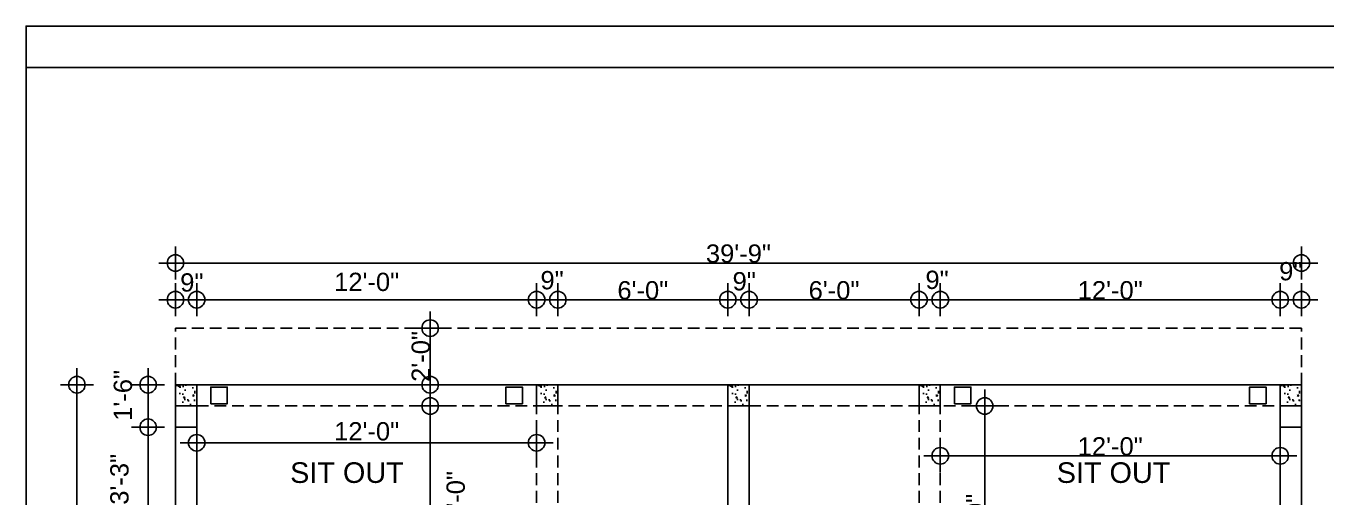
# Model space of a CAD drawing. Header units: inches. Extents: x 171009 to 352533, y -79956 to -38287.
# Drawn here: x 171009 to 171560, y -39819 to -39619 of the extents above; entities that cross this region are included whole.
import ezdxf

# ---------------------------------------------------------------- set-up
doc = ezdxf.new("R2010")
doc.units = ezdxf.units.IN
doc.header["$LTSCALE"] = 20
doc.header["$MEASUREMENT"] = 0
doc.header["$PDMODE"] = 34
doc.header["$PDSIZE"] = 5
doc.linetypes.add('HIDDEN', pattern=[0.375, 0.25, -0.125])
doc.linetypes.add('HIDDEN2', pattern=[0.1875, 0.125, -0.0625])
doc.layers.get('0').update_dxf_attribs({"linetype": 'CONTINUOUS'})
doc.layers.get('Defpoints').update_dxf_attribs({"linetype": 'CONTINUOUS'})
for name, color, linetype in [('AREA', 3, 'CONTINUOUS'), ('border', 230, 'CONTINUOUS'), ('COLUMN', 31, 'CONTINUOUS'), ('DIMLINE', 254, 'CONTINUOUS'), ('HATCH', 8, 'CONTINUOUS'), ('text', 2, 'CONTINUOUS'), ('wall', 13, 'CONTINUOUS')]:
    doc.layers.add(name, color=color, linetype=linetype)
doc.layers.add('correct', color=230, linetype='CONTINUOUS', plot=False)
doc.styles.add('style5', font='arial_B.ttf')
doc.styles.add('TEXTM', font='arial_B.ttf')
doc.dimstyles.new('ARCH_96_0', dxfattribs={"dimtxt": 7.75, "dimasz": 3.5, "dimexe": 0.25, "dimexo": 0, "dimgap": 0, "dimtad": 1, "dimzin": 15, "dimdsep": 46, "dimlunit": 4, "dimtxsty": 'TEXTM', "dimblk": 'BLK', "dimcen": 0, "dimdle": 0.09375, "dimse1": 1, "dimse2": 1, "dimclrd": 256, "dimclrt": 3, "dimadec": 0, "dimazin": 0, "dimtfac": 1, "dimtix": 1, "dimtmove": 2, "dimatfit": 3, "dimldrblk": 'BLK', "dimfxl": 0.25, "dimtvp": 1.4625, "dimtolj": 1, "dimtzin": 15, "dimlwd": -1, "dimarcsym": 0})

# ---------------------------------------------------------------- blocks, each defined once
blk = doc.blocks.new('BLK')
for q in [(0, 2), (-2, 0), (0, -2), (2, 0)]:
    blk.add_line((0, 0), q)
blk.add_circle((0, 0), 1)
blk = doc.blocks.new('*D261')
at = {"layer": 'Defpoints', "color": 0, "transparency": 16777216}
for p in [(171225.43, -39735.34), (171081.43, -39775.86), (171225.43, -39775.86)]:
    blk.add_point(p, dxfattribs=at)
at = {"layer": 'DIMLINE', "transparency": 16777216}
blk.add_line((171084.93, -39735.34), (171221.93, -39735.34), dxfattribs=at)
at = {"layer": 'DIMLINE', "transparency": 16777216, "xscale": 3.5, "yscale": 3.5, "zscale": 3.5, "rotation": 180}
blk.add_blockref('BLK', (171081.43, -39735.34), dxfattribs=at)
at = {"layer": 'DIMLINE', "transparency": 16777216, "xscale": 3.5, "yscale": 3.5, "zscale": 3.5}
blk.add_blockref('BLK', (171225.43, -39735.34), dxfattribs=at)
at = {"layer": 'DIMLINE', "color": 3, "transparency": 16777216, "insert": (171153.43, -39727.82), "char_height": 7.75, "attachment_point": 5, "style": 'TEXTM'}
blk.add_mtext('\\A1;12\'-0"', dxfattribs=at)
blk = doc.blocks.new('*D262')
at = {"layer": 'Defpoints', "color": 0, "transparency": 16777216}
for p in [(171306.43, -39735.34), (171234.43, -39775.86), (171306.43, -39775.86)]:
    blk.add_point(p, dxfattribs=at)
at = {"layer": 'DIMLINE', "transparency": 16777216}
blk.add_line((171237.93, -39735.34), (171302.93, -39735.34), dxfattribs=at)
at = {"layer": 'DIMLINE', "transparency": 16777216, "xscale": 3.5, "yscale": 3.5, "zscale": 3.5, "rotation": 180}
blk.add_blockref('BLK', (171234.43, -39735.34), dxfattribs=at)
at = {"layer": 'DIMLINE', "transparency": 16777216, "xscale": 3.5, "yscale": 3.5, "zscale": 3.5}
blk.add_blockref('BLK', (171306.43, -39735.34), dxfattribs=at)
at = {"layer": 'DIMLINE', "color": 3, "transparency": 16777216, "insert": (171270.43, -39731.38), "char_height": 7.75, "attachment_point": 5, "style": 'TEXTM'}
blk.add_mtext('\\A1;6\'-0"', dxfattribs=at)
blk = doc.blocks.new('*D263')
at = {"layer": 'Defpoints', "color": 0, "transparency": 16777216}
for p in [(171387.43, -39735.34), (171315.43, -39775.86), (171387.43, -39775.86)]:
    blk.add_point(p, dxfattribs=at)
at = {"layer": 'DIMLINE', "transparency": 16777216}
blk.add_line((171318.93, -39735.34), (171383.93, -39735.34), dxfattribs=at)
at = {"layer": 'DIMLINE', "transparency": 16777216, "xscale": 3.5, "yscale": 3.5, "zscale": 3.5, "rotation": 180}
blk.add_blockref('BLK', (171315.43, -39735.34), dxfattribs=at)
at = {"layer": 'DIMLINE', "transparency": 16777216, "xscale": 3.5, "yscale": 3.5, "zscale": 3.5}
blk.add_blockref('BLK', (171387.43, -39735.34), dxfattribs=at)
at = {"layer": 'DIMLINE', "color": 3, "transparency": 16777216, "insert": (171351.43, -39731.38), "char_height": 7.75, "attachment_point": 5, "style": 'TEXTM'}
blk.add_mtext('\\A1;6\'-0"', dxfattribs=at)
blk = doc.blocks.new('*D264')
at = {"layer": 'Defpoints', "color": 0, "transparency": 16777216}
for p in [(171540.43, -39735.34), (171396.43, -39775.86), (171540.43, -39775.86)]:
    blk.add_point(p, dxfattribs=at)
at = {"layer": 'DIMLINE', "transparency": 16777216}
blk.add_line((171399.93, -39735.34), (171536.93, -39735.34), dxfattribs=at)
at = {"layer": 'DIMLINE', "transparency": 16777216, "xscale": 3.5, "yscale": 3.5, "zscale": 3.5, "rotation": 180}
blk.add_blockref('BLK', (171396.43, -39735.34), dxfattribs=at)
at = {"layer": 'DIMLINE', "transparency": 16777216, "xscale": 3.5, "yscale": 3.5, "zscale": 3.5}
blk.add_blockref('BLK', (171540.43, -39735.34), dxfattribs=at)
at = {"layer": 'DIMLINE', "color": 3, "transparency": 16777216, "insert": (171468.43, -39731.38), "char_height": 7.75, "attachment_point": 5, "style": 'TEXTM'}
blk.add_mtext('\\A1;12\'-0"', dxfattribs=at)
blk = doc.blocks.new('*D267')
at = {"layer": 'Defpoints', "color": 0, "transparency": 16777216}
for p in [(171030.68, -39771.36), (171071.54, -39771.36), (171229.04, -40185.36)]:
    blk.add_point(p, dxfattribs=at)
at = {"layer": 'DIMLINE', "transparency": 16777216}
blk.add_line((171030.68, -40181.86), (171030.68, -39774.86), dxfattribs=at)
at = {"layer": 'DIMLINE', "transparency": 16777216, "xscale": 3.5, "yscale": 3.5, "zscale": 3.5}
for p, rotation in [((171030.68, -39771.36), 90), ((171030.68, -40185.36), 270)]:
    blk.add_blockref('BLK', p, dxfattribs=dict(at, rotation=rotation))
at = {"layer": 'DIMLINE', "color": 3, "transparency": 16777216, "insert": (171026.72, -39978.36), "char_height": 7.75, "attachment_point": 5, "rotation": 90, "style": 'TEXTM'}
blk.add_mtext('\\A1;34\'-6"', dxfattribs=at)
blk = doc.blocks.new('*D301')
at = {"layer": 'Defpoints', "color": 0, "transparency": 16777216}
for p in [(171081.43, -39780.36), (171180.34, -39780.36), (171093.43, -39876.36)]:
    blk.add_point(p, dxfattribs=at)
at = {"layer": 'DIMLINE', "transparency": 16777216}
blk.add_line((171180.34, -39872.86), (171180.34, -39783.86), dxfattribs=at)
at = {"layer": 'DIMLINE', "transparency": 16777216, "xscale": 3.5, "yscale": 3.5, "zscale": 3.5}
for p, rotation in [((171180.34, -39780.36), 90), ((171180.34, -39876.36), 270)]:
    blk.add_blockref('BLK', p, dxfattribs=dict(at, rotation=rotation))
at = {"layer": 'DIMLINE', "color": 3, "transparency": 16777216, "insert": (171191.2, -39818.69), "char_height": 7.75, "attachment_point": 5, "rotation": 90, "style": 'TEXTM'}
blk.add_mtext('\\A1;8\'-0"', dxfattribs=at)
blk = doc.blocks.new('*D302')
at = {"layer": 'Defpoints', "color": 0, "transparency": 16777216}
for p in [(171072.43, -39735.34), (171072.43, -39775.86), (171081.43, -39775.86)]:
    blk.add_point(p, dxfattribs=at)
at = {"layer": 'DIMLINE', "transparency": 16777216}
blk.add_line((171077.93, -39735.34), (171075.93, -39735.34), dxfattribs=at)
at = {"layer": 'DIMLINE', "transparency": 16777216, "xscale": 3.5, "yscale": 3.5, "zscale": 3.5, "rotation": 180}
blk.add_blockref('BLK', (171072.43, -39735.34), dxfattribs=at)
at = {"layer": 'DIMLINE', "transparency": 16777216, "xscale": 3.5, "yscale": 3.5, "zscale": 3.5}
blk.add_blockref('BLK', (171081.43, -39735.34), dxfattribs=at)
at = {"layer": 'DIMLINE', "color": 3, "transparency": 16777216, "insert": (171079.38, -39728.06), "char_height": 7.75, "attachment_point": 5, "style": 'TEXTM'}
blk.add_mtext('\\A1;9"', dxfattribs=at)
blk = doc.blocks.new('*D303')
at = {"layer": 'Defpoints', "color": 0, "transparency": 16777216}
for p in [(171225.43, -39735.34), (171225.43, -39775.86), (171234.43, -39775.86)]:
    blk.add_point(p, dxfattribs=at)
at = {"layer": 'DIMLINE', "transparency": 16777216}
blk.add_line((171230.93, -39735.34), (171228.93, -39735.34), dxfattribs=at)
at = {"layer": 'DIMLINE', "transparency": 16777216, "xscale": 3.5, "yscale": 3.5, "zscale": 3.5, "rotation": 180}
blk.add_blockref('BLK', (171225.43, -39735.34), dxfattribs=at)
at = {"layer": 'DIMLINE', "transparency": 16777216, "xscale": 3.5, "yscale": 3.5, "zscale": 3.5}
blk.add_blockref('BLK', (171234.43, -39735.34), dxfattribs=at)
at = {"layer": 'DIMLINE', "color": 3, "transparency": 16777216, "insert": (171231.99, -39727.09), "char_height": 7.75, "attachment_point": 5, "style": 'TEXTM'}
blk.add_mtext('\\A1;9"', dxfattribs=at)
blk = doc.blocks.new('*D304')
at = {"layer": 'Defpoints', "color": 0, "transparency": 16777216}
for p in [(171306.43, -39735.34), (171306.43, -39775.86), (171315.43, -39775.86)]:
    blk.add_point(p, dxfattribs=at)
at = {"layer": 'DIMLINE', "transparency": 16777216}
blk.add_line((171311.93, -39735.34), (171309.93, -39735.34), dxfattribs=at)
at = {"layer": 'DIMLINE', "transparency": 16777216, "xscale": 3.5, "yscale": 3.5, "zscale": 3.5, "rotation": 180}
blk.add_blockref('BLK', (171306.43, -39735.34), dxfattribs=at)
at = {"layer": 'DIMLINE', "transparency": 16777216, "xscale": 3.5, "yscale": 3.5, "zscale": 3.5}
blk.add_blockref('BLK', (171315.43, -39735.34), dxfattribs=at)
at = {"layer": 'DIMLINE', "color": 3, "transparency": 16777216, "insert": (171313.38, -39727.55), "char_height": 7.75, "attachment_point": 5, "style": 'TEXTM'}
blk.add_mtext('\\A1;9"', dxfattribs=at)
blk = doc.blocks.new('*D305')
at = {"layer": 'Defpoints', "color": 0, "transparency": 16777216}
for p in [(171387.43, -39735.34), (171387.43, -39775.86), (171396.43, -39775.86)]:
    blk.add_point(p, dxfattribs=at)
at = {"layer": 'DIMLINE', "transparency": 16777216}
blk.add_line((171392.93, -39735.34), (171390.93, -39735.34), dxfattribs=at)
at = {"layer": 'DIMLINE', "transparency": 16777216, "xscale": 3.5, "yscale": 3.5, "zscale": 3.5, "rotation": 180}
blk.add_blockref('BLK', (171387.43, -39735.34), dxfattribs=at)
at = {"layer": 'DIMLINE', "transparency": 16777216, "xscale": 3.5, "yscale": 3.5, "zscale": 3.5}
blk.add_blockref('BLK', (171396.43, -39735.34), dxfattribs=at)
at = {"layer": 'DIMLINE', "color": 3, "transparency": 16777216, "insert": (171395.07, -39726.95), "char_height": 7.75, "attachment_point": 5, "style": 'TEXTM'}
blk.add_mtext('\\A1;9"', dxfattribs=at)
blk = doc.blocks.new('*D306')
at = {"layer": 'Defpoints', "color": 0, "transparency": 16777216}
for p in [(171549.43, -39735.34), (171540.43, -39775.86), (171549.43, -39775.86)]:
    blk.add_point(p, dxfattribs=at)
at = {"layer": 'DIMLINE', "transparency": 16777216}
blk.add_line((171543.93, -39735.34), (171545.93, -39735.34), dxfattribs=at)
at = {"layer": 'DIMLINE', "transparency": 16777216, "xscale": 3.5, "yscale": 3.5, "zscale": 3.5, "rotation": 180}
blk.add_blockref('BLK', (171540.43, -39735.34), dxfattribs=at)
at = {"layer": 'DIMLINE', "transparency": 16777216, "xscale": 3.5, "yscale": 3.5, "zscale": 3.5}
blk.add_blockref('BLK', (171549.43, -39735.34), dxfattribs=at)
at = {"layer": 'DIMLINE', "color": 3, "transparency": 16777216, "insert": (171544.93, -39723.28), "char_height": 7.75, "attachment_point": 5, "style": 'TEXTM'}
blk.add_mtext('\\A1;9"', dxfattribs=at)
blk = doc.blocks.new('*D307')
at = {"layer": 'Defpoints', "color": 0, "transparency": 16777216}
for p in [(171060.85, -39771.36), (171076.93, -39771.36), (171076.93, -39789.36)]:
    blk.add_point(p, dxfattribs=at)
at = {"layer": 'DIMLINE', "transparency": 16777216}
blk.add_line((171060.85, -39785.86), (171060.85, -39774.86), dxfattribs=at)
at = {"layer": 'DIMLINE', "transparency": 16777216, "xscale": 3.5, "yscale": 3.5, "zscale": 3.5}
for p, rotation in [((171060.85, -39771.36), 90), ((171060.85, -39789.36), 270)]:
    blk.add_blockref('BLK', p, dxfattribs=dict(at, rotation=rotation))
at = {"layer": 'DIMLINE', "color": 3, "transparency": 16777216, "insert": (171050.2, -39775.86), "char_height": 7.75, "attachment_point": 5, "rotation": 90, "style": 'TEXTM'}
blk.add_mtext('\\A1;1\'-6"', dxfattribs=at)
blk = doc.blocks.new('*D308')
at = {"layer": 'Defpoints', "color": 0, "transparency": 16777216}
for p in [(171072.43, -39789.36), (171060.85, -39828.36), (171072.43, -39828.36)]:
    blk.add_point(p, dxfattribs=at)
at = {"layer": 'DIMLINE', "transparency": 16777216}
blk.add_line((171060.85, -39792.86), (171060.85, -39824.86), dxfattribs=at)
at = {"layer": 'DIMLINE', "transparency": 16777216, "xscale": 3.5, "yscale": 3.5, "zscale": 3.5}
for p, rotation in [((171060.85, -39789.36), 90), ((171060.85, -39828.36), 270)]:
    blk.add_blockref('BLK', p, dxfattribs=dict(at, rotation=rotation))
at = {"layer": 'DIMLINE', "color": 3, "transparency": 16777216, "insert": (171048.75, -39811.44), "char_height": 7.75, "attachment_point": 5, "rotation": 90, "style": 'TEXTM'}
blk.add_mtext('\\A1;3\'-3"', dxfattribs=at)
blk = doc.blocks.new('*D317')
at = {"layer": 'Defpoints', "color": 0, "transparency": 16777216}
for p in [(171391.93, -39780.36), (171415.26, -39780.36), (171410.64, -39876.36)]:
    blk.add_point(p, dxfattribs=at)
at = {"layer": 'DIMLINE', "transparency": 16777216}
blk.add_line((171415.26, -39872.86), (171415.26, -39783.86), dxfattribs=at)
at = {"layer": 'DIMLINE', "transparency": 16777216, "xscale": 3.5, "yscale": 3.5, "zscale": 3.5}
for p, rotation in [((171415.26, -39780.36), 90), ((171415.26, -39876.36), 270)]:
    blk.add_blockref('BLK', p, dxfattribs=dict(at, rotation=rotation))
at = {"layer": 'DIMLINE', "color": 3, "transparency": 16777216, "insert": (171411.3, -39828.36), "char_height": 7.75, "attachment_point": 5, "rotation": 90, "style": 'TEXTM'}
blk.add_mtext('\\A1;8\'-0"', dxfattribs=at)
blk = doc.blocks.new('*D318')
at = {"layer": 'Defpoints', "color": 0, "transparency": 16777216}
for p in [(171540.43, -39801.48), (171396.43, -39817.34), (171540.43, -39817.34)]:
    blk.add_point(p, dxfattribs=at)
at = {"layer": 'DIMLINE', "transparency": 16777216}
blk.add_line((171399.93, -39801.48), (171536.93, -39801.48), dxfattribs=at)
at = {"layer": 'DIMLINE', "transparency": 16777216, "xscale": 3.5, "yscale": 3.5, "zscale": 3.5, "rotation": 180}
blk.add_blockref('BLK', (171396.43, -39801.48), dxfattribs=at)
at = {"layer": 'DIMLINE', "transparency": 16777216, "xscale": 3.5, "yscale": 3.5, "zscale": 3.5}
blk.add_blockref('BLK', (171540.43, -39801.48), dxfattribs=at)
at = {"layer": 'DIMLINE', "color": 3, "transparency": 16777216, "insert": (171468.43, -39797.52), "char_height": 7.75, "attachment_point": 5, "style": 'TEXTM'}
blk.add_mtext('\\A1;12\'-0"', dxfattribs=at)
blk = doc.blocks.new('*D319')
at = {"layer": 'Defpoints', "color": 0, "transparency": 16777216}
for p in [(171081.43, -39795.96), (171225.43, -39795.96), (171225.43, -39795.96)]:
    blk.add_point(p, dxfattribs=at)
at = {"layer": 'DIMLINE', "transparency": 16777216}
blk.add_line((171084.93, -39795.96), (171221.93, -39795.96), dxfattribs=at)
at = {"layer": 'DIMLINE', "transparency": 16777216, "xscale": 3.5, "yscale": 3.5, "zscale": 3.5, "rotation": 180}
blk.add_blockref('BLK', (171081.43, -39795.96), dxfattribs=at)
at = {"layer": 'DIMLINE', "transparency": 16777216, "xscale": 3.5, "yscale": 3.5, "zscale": 3.5}
blk.add_blockref('BLK', (171225.43, -39795.96), dxfattribs=at)
at = {"layer": 'DIMLINE', "color": 3, "transparency": 16777216, "insert": (171153.43, -39791.14), "char_height": 7.75, "attachment_point": 5, "style": 'TEXTM'}
blk.add_mtext('\\A1;12\'-0"', dxfattribs=at)
blk = doc.blocks.new('*D324')
at = {"layer": 'Defpoints', "color": 0, "transparency": 16777216}
for p in [(171180.34, -39747.36), (171180.34, -39747.36), (171180.34, -39771.36)]:
    blk.add_point(p, dxfattribs=at)
at = {"layer": 'DIMLINE', "transparency": 16777216}
blk.add_line((171180.34, -39767.86), (171180.34, -39750.86), dxfattribs=at)
at = {"layer": 'DIMLINE', "transparency": 16777216, "xscale": 3.5, "yscale": 3.5, "zscale": 3.5}
for p, rotation in [((171180.34, -39747.36), 90), ((171180.34, -39771.36), 270)]:
    blk.add_blockref('BLK', p, dxfattribs=dict(at, rotation=rotation))
at = {"layer": 'DIMLINE', "color": 3, "transparency": 16777216, "insert": (171176.39, -39759.36), "char_height": 7.75, "attachment_point": 5, "rotation": 90, "style": 'TEXTM'}
blk.add_mtext('\\A1;2\'-0"', dxfattribs=at)
blk = doc.blocks.new('*D367')
at = {"layer": 'Defpoints', "color": 0, "transparency": 16777216}
for p in [(171549.43, -39719.78), (171072.43, -39747.36), (171549.43, -39747.36)]:
    blk.add_point(p, dxfattribs=at)
at = {"layer": 'DIMLINE', "transparency": 16777216}
blk.add_line((171075.93, -39719.78), (171545.93, -39719.78), dxfattribs=at)
at = {"layer": 'DIMLINE', "transparency": 16777216, "xscale": 3.5, "yscale": 3.5, "zscale": 3.5, "rotation": 180}
blk.add_blockref('BLK', (171072.43, -39719.78), dxfattribs=at)
at = {"layer": 'DIMLINE', "transparency": 16777216, "xscale": 3.5, "yscale": 3.5, "zscale": 3.5}
blk.add_blockref('BLK', (171549.43, -39719.78), dxfattribs=at)
at = {"layer": 'DIMLINE', "color": 3, "transparency": 16777216, "insert": (171310.93, -39715.82), "char_height": 7.75, "attachment_point": 5, "style": 'TEXTM'}
blk.add_mtext('\\A1;39\'-9"', dxfattribs=at)

msp = doc.modelspace()

# ---------------------------------------------------------------- hatches: boundary and pattern name
at = {"layer": 'HATCH'}
h = msp.add_hatch(dxfattribs=at)
h.set_pattern_fill('AR-CONC', color=8, style=0)
h.set_pattern_definition([(50, (-2412.628, -2078.8296), (7.17260183, -0.62752135), [0.75, -8.25]), (355, (-2412.628, -2078.8296), (-1.38751334, 7.52192134), [0.6, -6.6]), (100.4514, (-2412.0305, -2078.882), (5.78509382, 6.89439542), [0.6374019, -7.01142112]), (46.1842, (-2412.628, -2076.83), (10.6724105, -1.65519014), [1.125, -12.375]), (96.6356, (-2411.739, -2076.968), (9.34662706, 9.7411787), [0.9561029, -10.51713]), (351.1842, (-2412.628, -2076.83), (9.34661945, 9.741186), [0.9, -9.9]), (21, (-2411.628, -2077.3296), (5.96907052, -4.0261889), [0.75, -8.25]), (326, (-2411.628, -2077.3296), (2.43315332, 7.25150045), [0.6, -6.6]), (71.4514, (-2411.131, -2077.665), (8.40222629, 3.22530497), [0.6374019, -7.01142112]), (37.5, (-2412.6282, -2078.8296), (0.121598553, 3.32893854), [0, -6.52, 0, -6.7, 0, -6.625]), (7.5, (-2412.6282, -2078.8296), (2.630695374, 3.94411712), [0, -3.82, 0, -6.37, 0, -2.525]), (327.5, (-2414.8582, -2078.8296), (5.33822436, -0.225548717), [0, -2.5, 0, -7.8, 0, -10.35]), (317.5, (-2415.858, -2078.8296), (5.83186169, 1.00104982), [0, -3.25, 0, -5.18, 0, -7.35])])
h.paths.add_polyline_path([(171081.43, -39771.358), (171072.43, -39771.358), (171072.43, -39780.358), (171081.43, -39780.358)])
h = msp.add_hatch(dxfattribs=at)
h.set_pattern_fill('AR-CONC', color=8, style=0)
h.set_pattern_definition([(50, (-2259.628, -2078.8296), (7.17260183, -0.62752135), [0.75, -8.25]), (355, (-2259.628, -2078.8296), (-1.38751334, 7.52192134), [0.6, -6.6]), (100.4514, (-2259.0305, -2078.882), (5.78509382, 6.89439542), [0.6374019, -7.01142112]), (46.1842, (-2259.628, -2076.83), (10.6724105, -1.65519014), [1.125, -12.375]), (96.6356, (-2258.739, -2076.968), (9.34662706, 9.7411787), [0.9561029, -10.51713]), (351.1842, (-2259.628, -2076.83), (9.34661945, 9.741186), [0.9, -9.9]), (21, (-2258.628, -2077.3296), (5.96907052, -4.0261889), [0.75, -8.25]), (326, (-2258.628, -2077.3296), (2.43315332, 7.25150045), [0.6, -6.6]), (71.4514, (-2258.131, -2077.665), (8.40222629, 3.22530497), [0.6374019, -7.01142112]), (37.5, (-2259.6282, -2078.8296), (0.121598553, 3.32893854), [0, -6.52, 0, -6.7, 0, -6.625]), (7.5, (-2259.6282, -2078.8296), (2.630695374, 3.94411712), [0, -3.82, 0, -6.37, 0, -2.525]), (327.5, (-2261.8582, -2078.8296), (5.33822436, -0.225548717), [0, -2.5, 0, -7.8, 0, -10.35]), (317.5, (-2262.858, -2078.8296), (5.83186169, 1.00104982), [0, -3.25, 0, -5.18, 0, -7.35])])
h.paths.add_polyline_path([(171234.43, -39771.358), (171225.43, -39771.358), (171225.43, -39780.358), (171234.43, -39780.358)])
h = msp.add_hatch(dxfattribs=at)
h.set_pattern_fill('AR-CONC', color=8, style=0)
h.set_pattern_definition([(50, (-2178.627, -2078.8296), (7.17260183, -0.62752135), [0.75, -8.25]), (355, (-2178.627, -2078.8296), (-1.38751334, 7.52192134), [0.6, -6.6]), (100.4514, (-2178.029, -2078.882), (5.78509382, 6.89439542), [0.6374019, -7.01142112]), (46.1842, (-2178.627, -2076.83), (10.6724105, -1.65519014), [1.125, -12.375]), (96.6356, (-2177.737, -2076.968), (9.34662706, 9.7411787), [0.9561029, -10.51713]), (351.1842, (-2178.627, -2076.83), (9.34661945, 9.741186), [0.9, -9.9]), (21, (-2177.627, -2077.3296), (5.96907052, -4.0261889), [0.75, -8.25]), (326, (-2177.627, -2077.3296), (2.43315332, 7.25150045), [0.6, -6.6]), (71.4514, (-2177.129, -2077.665), (8.40222629, 3.22530497), [0.6374019, -7.01142112]), (37.5, (-2178.6267, -2078.8296), (0.121598553, 3.32893854), [0, -6.52, 0, -6.7, 0, -6.625]), (7.5, (-2178.6267, -2078.8296), (2.630695374, 3.94411712), [0, -3.82, 0, -6.37, 0, -2.525]), (327.5, (-2180.8567, -2078.8296), (5.33822436, -0.225548717), [0, -2.5, 0, -7.8, 0, -10.35]), (317.5, (-2181.8567, -2078.8296), (5.83186169, 1.00104982), [0, -3.25, 0, -5.18, 0, -7.35])])
h.paths.add_polyline_path([(171315.431, -39771.358), (171306.431, -39771.358), (171306.431, -39780.358), (171315.431, -39780.358)])
h = msp.add_hatch(dxfattribs=at)
h.set_pattern_fill('AR-CONC', color=8, style=0)
h.set_pattern_definition([(50, (-2097.628, -2078.8296), (7.17260183, -0.62752135), [0.75, -8.25]), (355, (-2097.628, -2078.8296), (-1.38751334, 7.52192134), [0.6, -6.6]), (100.4514, (-2097.0305, -2078.882), (5.78509382, 6.89439542), [0.6374019, -7.01142112]), (46.1842, (-2097.628, -2076.83), (10.6724105, -1.65519014), [1.125, -12.375]), (96.6356, (-2096.739, -2076.968), (9.34662706, 9.7411787), [0.9561029, -10.51713]), (351.1842, (-2097.628, -2076.83), (9.34661945, 9.741186), [0.9, -9.9]), (21, (-2096.628, -2077.3296), (5.96907052, -4.0261889), [0.75, -8.25]), (326, (-2096.628, -2077.3296), (2.43315332, 7.25150045), [0.6, -6.6]), (71.4514, (-2096.131, -2077.665), (8.40222629, 3.22530497), [0.6374019, -7.01142112]), (37.5, (-2097.6282, -2078.8296), (0.121598553, 3.32893854), [0, -6.52, 0, -6.7, 0, -6.625]), (7.5, (-2097.6282, -2078.8296), (2.630695374, 3.94411712), [0, -3.82, 0, -6.37, 0, -2.525]), (327.5, (-2099.8582, -2078.8296), (5.33822436, -0.225548717), [0, -2.5, 0, -7.8, 0, -10.35]), (317.5, (-2100.858, -2078.8296), (5.83186169, 1.00104982), [0, -3.25, 0, -5.18, 0, -7.35])])
h.paths.add_polyline_path([(171396.43, -39771.358), (171387.43, -39771.358), (171387.43, -39780.358), (171396.43, -39780.358)])
h = msp.add_hatch(dxfattribs=at)
h.set_pattern_fill('AR-CONC', color=8, style=0)
h.set_pattern_definition([(50, (-1944.628, -2078.8296), (7.17260183, -0.62752135), [0.75, -8.25]), (355, (-1944.628, -2078.8296), (-1.38751334, 7.52192134), [0.6, -6.6]), (100.4514, (-1944.0305, -2078.882), (5.78509382, 6.89439542), [0.6374019, -7.01142112]), (46.1842, (-1944.628, -2076.83), (10.6724105, -1.65519014), [1.125, -12.375]), (96.6356, (-1943.739, -2076.968), (9.34662706, 9.7411787), [0.9561029, -10.51713]), (351.1842, (-1944.628, -2076.83), (9.34661945, 9.741186), [0.9, -9.9]), (21, (-1943.628, -2077.3296), (5.96907052, -4.0261889), [0.75, -8.25]), (326, (-1943.628, -2077.3296), (2.43315332, 7.25150045), [0.6, -6.6]), (71.4514, (-1943.131, -2077.665), (8.40222629, 3.22530497), [0.6374019, -7.01142112]), (37.5, (-1944.6282, -2078.8296), (0.121598553, 3.32893854), [0, -6.52, 0, -6.7, 0, -6.625]), (7.5, (-1944.6282, -2078.8296), (2.630695374, 3.94411712), [0, -3.82, 0, -6.37, 0, -2.525]), (327.5, (-1946.8582, -2078.8296), (5.33822436, -0.225548717), [0, -2.5, 0, -7.8, 0, -10.35]), (317.5, (-1947.858, -2078.8296), (5.83186169, 1.00104982), [0, -3.25, 0, -5.18, 0, -7.35])])
h.paths.add_polyline_path([(171549.43, -39771.358), (171540.43, -39771.358), (171540.43, -39780.358), (171549.43, -39780.358)])

# ---------------------------------------------------------------- linework, layer by layer
at = {"linetype": 'HIDDEN'}
for p, q in [((171549.43, -39747.358), (171072.43, -39747.358)), ((171072.43, -39771.358), (171072.43, -39747.358)), ((171549.43, -39771.358), (171549.43, -39747.358))]:
    msp.add_line(p, q, dxfattribs=at)
at = {"linetype": 'HIDDEN2', "ltscale": 2}
for p, q in [((171225.43, -39771.358), (171225.43, -39876.358)), ((171234.43, -39771.358), (171234.43, -39876.358)), ((171387.43, -39771.358), (171387.43, -39876.358)), ((171396.43, -39771.358), (171396.43, -39876.358)), ((171081.43, -39780.358), (171306.43, -39780.358)), ((171315.43, -39780.358), (171540.43, -39780.358))]:
    msp.add_line(p, q, dxfattribs=at)
at = {"lineweight": -2}
for points in [[(171087.407, -39779.377), (171094.407, -39779.377), (171094.407, -39772.377), (171087.407, -39772.377)], [(171219.453, -39779.377), (171212.453, -39779.377), (171212.453, -39772.377), (171219.453, -39772.377)], [(171402.407, -39779.377), (171409.407, -39779.377), (171409.407, -39772.377), (171402.407, -39772.377)], [(171534.453, -39779.377), (171527.453, -39779.377), (171527.453, -39772.377), (171534.453, -39772.377)]]:
    msp.add_lwpolyline(points, close=True, dxfattribs=at)
at = {"layer": 'AREA'}
msp.add_lwpolyline([(171072.43, -39771.358), (171549.43, -39771.358), (171549.431, -40116.358), (171411.93, -40116.358), (171411.93, -40185.358), (171354.93, -40185.358), (171354.93, -40303.358), (171266.93, -40303.358), (171266.93, -40185.358), (171209.93, -40185.358), (171209.93, -40116.358), (171072.428, -40116.358), (171072.428, -39771.358)], dxfattribs=at)
at = {"layer": 'border', "ltscale": 5}
msp.add_line((171009.131, -39636.972), (172203.801, -39636.972), dxfattribs=at)
at = {"layer": 'COLUMN'}
for points in [[(171081.43, -39780.358), (171072.43, -39780.358), (171072.43, -39771.358), (171081.43, -39771.358)], [(171225.43, -39780.358), (171234.43, -39780.358), (171234.43, -39771.358), (171225.43, -39771.358)], [(171306.431, -39780.358), (171315.431, -39780.358), (171315.431, -39771.358), (171306.431, -39771.358)], [(171387.43, -39780.358), (171396.43, -39780.358), (171396.43, -39771.358), (171387.43, -39771.358)], [(171549.43, -39780.358), (171540.43, -39780.358), (171540.43, -39771.358), (171549.43, -39771.358)]]:
    msp.add_lwpolyline(points, close=True, dxfattribs=at)
at = {"layer": 'correct', "color": 3}
msp.add_lwpolyline([(172203.801, -40476.374), (172203.801, -39619.328), (171009.131, -39619.328), (171009.131, -40476.374)], close=True, dxfattribs=at)
at = {"layer": 'wall'}
for p, q in [((171072.43, -40116.358), (171072.43, -39771.358)), ((171072.43, -39780.358), (171072.43, -39771.358)), ((171081.43, -39771.358), (171072.43, -39771.358)), ((171081.43, -39876.358), (171081.43, -39771.358)), ((171081.43, -39780.358), (171081.43, -39771.358)), ((171306.43, -39876.358), (171306.43, -39771.358)), ((171306.43, -39771.358), (171315.43, -39771.358)), ((171315.43, -39876.358), (171315.43, -39771.358)), ((171540.43, -39876.358), (171540.43, -39771.358)), ((171549.43, -39771.358), (171540.43, -39771.358)), ((171549.43, -40116.358), (171549.43, -39771.358)), ((171306.43, -39780.358), (171315.43, -39780.358)), ((171081.43, -39789.358), (171072.43, -39789.358)), ((171540.43, -39789.358), (171549.43, -39789.358))]:
    msp.add_line(p, q, dxfattribs=at)
at = {"layer": 'wall', "color": 7}
for p, q in [((171081.43, -39771.358), (171306.43, -39771.358)), ((171315.43, -39771.358), (171540.43, -39771.358))]:
    msp.add_line(p, q, dxfattribs=at)

# ---------------------------------------------------------------- texts
at = {"layer": 'text', "style": 'style5'}
for p in [(171121.016, -39812.96), (171445.774, -39812.96)]:
    msp.add_text('SIT OUT', height=8.7331, dxfattribs=at).set_placement(p)

# ---------------------------------------------------------------- dimensions: what is measured, and where the dimension line sits
at = {"layer": 'DIMLINE'}
for base, p1, p2, picture, middle in [((171549.43, -39719.781), (171072.43, -39747.358), (171549.43, -39747.358), '*D367', (171310.93, -39715.821)), ((171306.43, -39735.337), (171234.43, -39775.858), (171306.43, -39775.859), '*D262', (171270.43, -39731.38)), ((171387.43, -39735.337), (171315.43, -39775.858), (171387.43, -39775.858), '*D263', (171351.43, -39731.38)), ((171540.43, -39735.337), (171396.43, -39775.858), (171540.43, -39775.858), '*D264', (171468.43, -39731.38))]:
    dim = msp.add_linear_dim(base=base, p1=p1, p2=p2, dimstyle='ARCH_96_0', override={"dimfxl": 0.18}, dxfattribs=at)
    dim.commit()
    dim.dimension.update_dxf_attribs({"geometry": picture, "text_midpoint": middle})
for base, p1, p2, picture, middle in [((171549.43, -39735.337), (171540.43, -39775.858), (171549.43, -39775.858), '*D306', (171544.93, -39723.281)), ((171072.43, -39735.337), (171081.43, -39775.858), (171072.43, -39775.858), '*D302', (171079.379, -39728.061)), ((171225.43, -39735.337), (171081.43, -39775.858), (171225.43, -39775.858), '*D261', (171153.43, -39727.82)), ((171225.43, -39735.337), (171234.43, -39775.858), (171225.43, -39775.858), '*D303', (171231.993, -39727.088)), ((171306.431, -39735.337), (171315.43, -39775.858), (171306.431, -39775.858), '*D304', (171313.382, -39727.552)), ((171387.43, -39735.337), (171396.43, -39775.858), (171387.43, -39775.858), '*D305', (171395.068, -39726.949))]:
    dim = msp.add_linear_dim(base=base, p1=p1, p2=p2, dimstyle='ARCH_96_0', override={"dimfxl": 0.18}, dxfattribs=at)
    dim.commit()
    dim.dimension.update_dxf_attribs({"geometry": picture, "text_midpoint": middle, "dimtype": 160})
for base, p1, p2, picture, middle in [((171180.345, -39747.358), (171180.345, -39771.358), (171180.345, -39747.358), '*D324', (171176.388, -39759.358)), ((171030.683, -39771.358), (171229.041, -40185.358), (171071.543, -39771.358), '*D267', (171026.723, -39978.358)), ((171415.256, -39780.358), (171410.644, -39876.358), (171391.93, -39780.358), '*D317', (171411.299, -39828.358))]:
    dim = msp.add_linear_dim(base=base, p1=p1, p2=p2, angle=90, dimstyle='ARCH_96_0', override={"dimfxl": 0.18}, dxfattribs=at)
    dim.commit()
    dim.dimension.update_dxf_attribs({"geometry": picture, "text_midpoint": middle})
for base, p1, p2, angle, picture, middle, dimtype in [((171060.854, -39771.358), (171076.93, -39789.358), (171076.93, -39771.358), 90, '*D307', (171050.195, -39775.858), 160), ((171180.345, -39780.358), (171093.43, -39876.358), (171081.43, -39780.358), 90, '*D301', (171191.197, -39818.693), 160), ((171060.854, -39828.358), (171072.43, -39789.358), (171072.43, -39828.358), 90, '*D308', (171048.753, -39811.442), 160), ((171225.43, -39795.957), (171081.43, -39795.957), (171225.43, -39795.957), 0, '*D319', (171153.43, -39791.139), 161)]:
    dim = msp.add_linear_dim(base=base, p1=p1, p2=p2, angle=angle, dimstyle='ARCH_96_0', override={"dimfxl": 0.18}, dxfattribs=at)
    dim.commit()
    dim.dimension.update_dxf_attribs({"geometry": picture, "text_midpoint": middle, "dimtype": dimtype})
dim = msp.add_aligned_dim(p1=(171396.43, -39817.343), p2=(171540.43, -39817.343), distance=15.865, dimstyle='ARCH_96_0', override={"dimfxl": 0.18}, dxfattribs=at)
dim.commit()
dim.dimension.update_dxf_attribs({"geometry": '*D318', "text_midpoint": (171468.43, -39797.521)})

doc.saveas('drawing.dxf')
